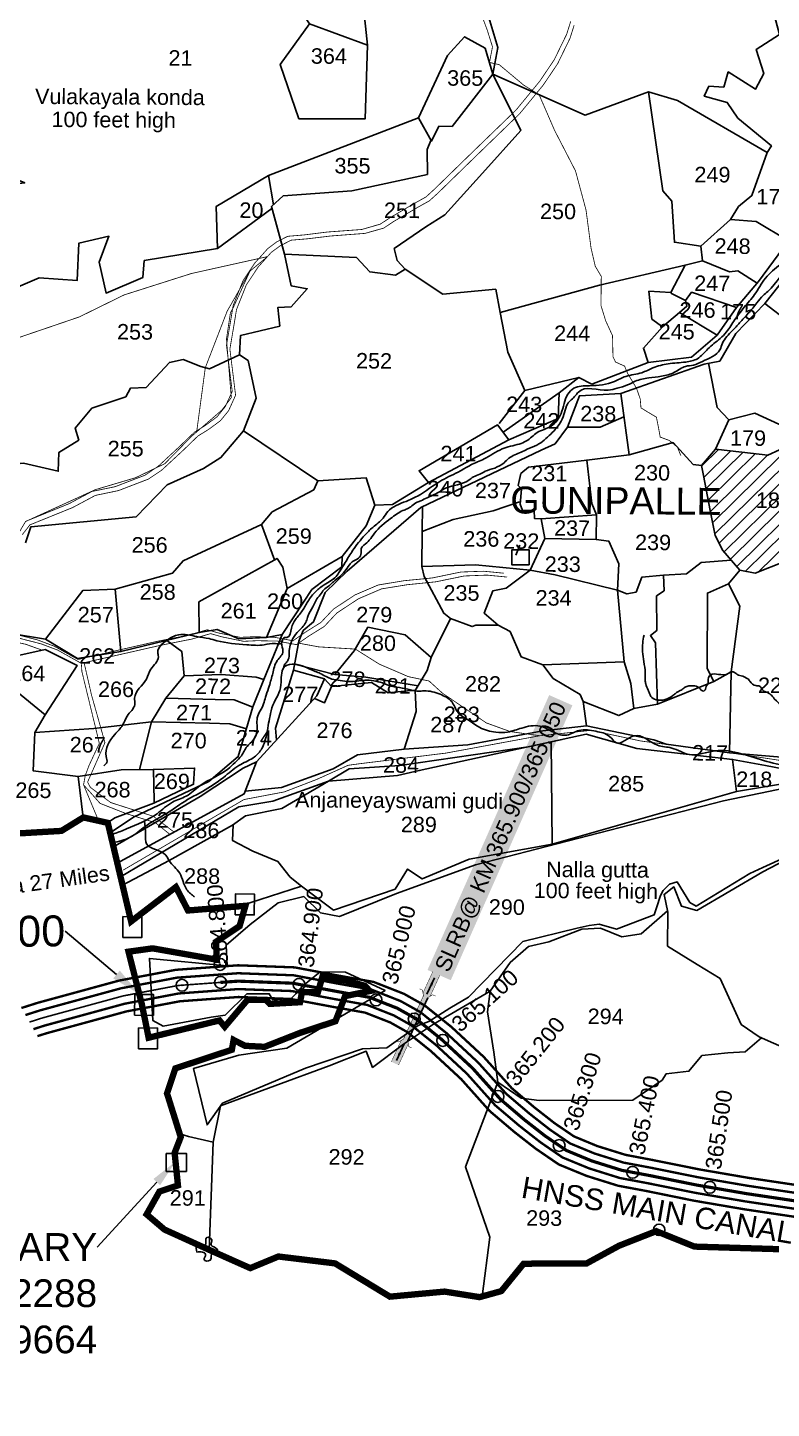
# Model space of a CAD drawing. Header units: feet. Extents: x 810988 to 816268, y 1577255 to 1582517.
# Drawn here: x 812096 to 813035, y 1579362 to 1581105 of the extents above; entities that cross this region are included whole.
import ezdxf
from ezdxf import colors
from ezdxf.entities.mleader import LeaderData, LeaderLine
from ezdxf.enums import TextEntityAlignment as Align
from ezdxf.math import Vec2, Vec3

# ---------------------------------------------------------------- set-up
doc = ezdxf.new("R2010")
doc.units = ezdxf.units.FT
doc.header["$LTSCALE"] = 15
doc.header["$MEASUREMENT"] = 0
doc.header["$PDMODE"] = 32
doc.header["$PDSIZE"] = 15
doc.linetypes.add('ACAD_ISO02W100', pattern=[15, 12, -3])
doc.linetypes.add('HIDDEN2', pattern=[0.1875, 0.125, -0.0625])
for name, color, linetype in [('CANAL1', 7, 'Continuous'), ('CRDS STONES', 7, 'Continuous'), ('CSMark', 72, 'Continuous'), ('HILL', 17, 'Continuous'), ('PLOT', 7, 'Continuous'), ('PLOT NO', 7, 'Continuous'), ('ROADS', 6, 'HIDDEN2'), ('STRUCTURE', 5, 'Continuous'), ('TANKS-STREAM', 4, 'Continuous'), ('TEXT', 1, 'Continuous'), ('VILLAGE', 30, 'Continuous'), ('VILLAGE STONES', 240, 'Continuous')]:
    doc.layers.add(name, color=color, linetype=linetype)
doc.layers.add('VILLAGE BOUNDRY', color=5, linetype='HIDDEN2', lineweight=100)
doc.styles.get("Standard").update_dxf_attribs({"font": 'arial.ttf'})
doc.dimstyles.get("Standard").update_dxf_attribs({"dimtxt": 0.18, "dimasz": 35, "dimexe": 0.18, "dimexo": 0.0625, "dimgap": 0.09, "dimtad": 0, "dimtih": 1, "dimtoh": 1, "dimdec": 4, "dimzin": 0, "dimdsep": 46, "dimtxsty": 'Standard', "dimcen": 0.09, "dimadec": 0, "dimazin": 0, "dimtfac": 1, "dimtdec": 4, "dimtofl": 0, "dimtmove": 0, "dimatfit": 3, "dimfxl": 1, "dimtolj": 1, "dimtzin": 0, "dimarcsym": 0})

# ---------------------------------------------------------------- blocks, each defined once
blk = doc.blocks.new('SLB')
at = {"layer": 'STRUCTURE'}
h = blk.add_hatch(dxfattribs=at)
h.set_pattern_fill('DOTS', color=6, scale=20, angle=320.3722, style=0)
h.set_pattern_definition([(320.372247934, (-159.4327, -72.9564), (1.2786241598, 0.5641323054), [0, -1.25])])
h.paths.add_polyline_path([(769699.5, 1706871.1), (769699.5, 1706861.1), (769729.1, 1706861.1), (769732.1, 1706863.1), (769792.1, 1706863.1), (769795.1, 1706861.1), (769824.7, 1706861.1), (769824.7, 1706871.1), (769795.1, 1706871.1), (769792.1, 1706869.1), (769732.1, 1706869.1), (769729.1, 1706871.1)])
at = {"layer": 'STRUCTURE', "color": 6, "const_width": 0.628}
for points in [[(769726.1, 1706877.1), (769726.1, 1706873.1), (769732.1, 1706869.1), (769792.1, 1706869.1), (769798.1, 1706873.1), (769798.1, 1706877.1)], [(769726.1, 1706855.1), (769726.1, 1706859.1), (769732.1, 1706863.1), (769792.1, 1706863.1), (769798.1, 1706859.1), (769798.1, 1706855.1)]]:
    blk.add_lwpolyline(points, dxfattribs=at)
at = {"layer": 'STRUCTURE', "color": 6, "linetype": 'ACAD_ISO02W100', "ltscale": 0.5, "const_width": 0.5}
for points in [[(769699.5, 1706871.1), (769729.1, 1706871.1)], [(769699.5, 1706861.1), (769729.1, 1706861.1)], [(769795.1, 1706871.1), (769824.7, 1706871.1)], [(769795.1, 1706861.1), (769824.7, 1706861.1)]]:
    blk.add_lwpolyline(points, dxfattribs=at)
at = {"layer": 'STRUCTURE', "color": 6}
blk.add_lwpolyline([(769732.1, 1706863.1), (769792.1, 1706863.1)], dxfattribs=at)
blk.add_lwpolyline([(769732.1, 1706863.1), (769792.1, 1706863.1)], dxfattribs=at)
at = {"layer": 'STRUCTURE', "color": 0}
blk.add_circle((769762.1, 1706866.1), 1.24, dxfattribs=at)
for points in [[(769703.8, 1706866), (769726.7, 1706866)], [(769818.6, 1706865.8), (769795.7, 1706865.8)]]:
    blk.add_leader(points, dimstyle='Standard', override={"dimasz": 10, "dimgap": 0.09, "dimtad": 0}, dxfattribs=at)

msp = doc.modelspace()

# ---------------------------------------------------------------- hatches: boundary and pattern name
at = {"layer": 'VILLAGE'}
h = msp.add_hatch(dxfattribs=at)
h.set_pattern_fill('ANSI31', color=256, scale=97.079319, angle=-0.4079)
h.set_pattern_definition([(44.5921045, (12850.051, 51800.474), (-8.51937676, 8.64154951), [])])
h.paths.add_polyline_path([(813088.3, 1580502.1), (813097.7, 1580554.3), (813110.1, 1580568.4), (813057.7, 1580610.1), (813042.2, 1580563.8), (812997.2, 1580568.8), (812964, 1580572.4), (812946.2, 1580552), (812957.3, 1580495.2), (812963.7, 1580463.7), (812973.1, 1580444.5), (812994.8, 1580419.8), (813014.1, 1580415.8), (813052.3, 1580431), (813067.8, 1580427.1), (813087.4, 1580429.6), (813092.4, 1580431.4)])

# ---------------------------------------------------------------- linework, layer by layer
at = {"layer": 'CANAL1', "color": 1, "const_width": 3}
for points in [[(812088.4, 1579867), (812109.1, 1579873.6), (812212, 1579901.7), (812283.2, 1579915.2), (812361.6, 1579920.9), (812432.9, 1579918.3), (812490, 1579907.6), (812532.8, 1579899.9), (812571, 1579884.9), (812597.2, 1579870.2), (812631, 1579843), (812671.7, 1579805.2), (812707.1, 1579765.7), (812735.7, 1579741.4), (812761, 1579721.6), (812785.5, 1579704.9), (812814.9, 1579692.7), (812850.6, 1579681.6), (812884.8, 1579675.1), (812943.9, 1579663.2), (813006.1, 1579652.5), (813079.5, 1579641.5)], [(812108.6, 1579831.5), (812120.4, 1579835.2), (812221, 1579862.7), (812288.4, 1579875.5), (812362.3, 1579880.9), (812428.4, 1579878.4), (812482.7, 1579868.2), (812521.9, 1579861.2), (812553.8, 1579848.7), (812574.7, 1579836.9), (812604.9, 1579812.7), (812643.2, 1579777.2), (812679.1, 1579737), (812710.4, 1579710.4), (812737.4, 1579689.3), (812766.3, 1579669.5), (812801.3, 1579655.1), (812840.9, 1579642.7), (812877.2, 1579635.9), (812936.6, 1579623.8), (812999.8, 1579613), (813072.5, 1579602.1)]]:
    msp.add_lwpolyline(points, dxfattribs=at)
at = {"layer": 'CANAL1', "color": 5, "const_width": 3}
for points in [[(812093.4, 1579858.1), (812111.9, 1579864), (812214.2, 1579891.9), (812284.5, 1579905.3), (812361.8, 1579910.9), (812431.8, 1579908.3), (812488.1, 1579897.7), (812530.1, 1579890.2), (812566.7, 1579875.8), (812591.6, 1579861.9), (812624.5, 1579835.4), (812664.6, 1579798.2), (812700.1, 1579758.6), (812729.3, 1579733.7), (812755.1, 1579713.5), (812780.7, 1579696), (812811.5, 1579683.3), (812848.2, 1579671.8), (812882.9, 1579665.3), (812942.1, 1579653.3), (813004.5, 1579642.6), (813077.7, 1579631.7)], [(812103.6, 1579840.3), (812117.6, 1579844.8), (812218.7, 1579872.4), (812287.1, 1579885.4), (812362.1, 1579890.9), (812429.5, 1579888.4), (812484.5, 1579878.1), (812524.6, 1579870.9), (812558.1, 1579857.7), (812580.3, 1579845.2), (812611.4, 1579820.3), (812650.3, 1579784.2), (812686.1, 1579744.2), (812716.7, 1579718.2), (812743.3, 1579697.4), (812771.1, 1579678.3), (812804.7, 1579664.5), (812843.3, 1579652.4), (812879.1, 1579645.7), (812938.4, 1579633.7), (813001.4, 1579622.9), (813074.2, 1579612)]]:
    msp.add_lwpolyline(points, dxfattribs=at)
at = {"layer": 'CANAL1', "color": 1, "linetype": 'HIDDEN2', "ltscale": 100, "const_width": 2}
msp.add_lwpolyline([(812098.5, 1579849.2), (812114.7, 1579854.4), (812216.5, 1579882.2), (812285.8, 1579895.4), (812339.6, 1579899.3)], dxfattribs=at)
at = {"layer": 'CANAL1', "color": 1, "linetype": 'HIDDEN2', "ltscale": 5, "const_width": 4}
msp.add_lwpolyline([(812339.6, 1579899.3), (812361.9, 1579900.9), (812430.7, 1579898.3), (812486.3, 1579887.9), (812491.7, 1579886.9), (812527.3, 1579880.5), (812562.4, 1579866.8), (812585.9, 1579853.6), (812618, 1579827.8), (812657.4, 1579791.2), (812693.1, 1579751.4), (812723, 1579725.9), (812749.2, 1579705.4), (812775.9, 1579687.2), (812808.1, 1579673.9), (812845.8, 1579662.1), (812881, 1579655.5), (812940.3, 1579643.5), (813002.9, 1579632.7), (813076, 1579621.8)], dxfattribs=at)
at = {"layer": 'CSMark', "color": 2}
for p in [(812339, 1579922), (812584, 1579853)]:
    msp.add_point(p, dxfattribs=at)
at = {"layer": 'CSMark', "color": 3}
for p in [(812339.6, 1579899.3), (812291, 1579895.7), (812438.6, 1579896.8), (812535.8, 1579877.2), (812619.9, 1579826.1), (812689.5, 1579755.4), (812766.8, 1579693.4), (812859.5, 1579659.5), (812956.9, 1579640.6)]:
    msp.add_point(p, dxfattribs=at)
at = {"layer": 'HILL', "linetype": 'Continuous'}
for points in [[(812465.7, 1579987), (812489.9, 1579982.7), (812561.7, 1580011.7), (812661.1, 1580047.9), (812974.2, 1580128.6), (813087.6, 1580152)], [(813052.5, 1580057.3), (813023.9, 1580044.3), (813007.5, 1580037), (812939.7, 1579995.6), (812931.8, 1580000.2), (812915.8, 1580026.1), (812906.1, 1580023.4), (812897.9, 1580015.3), (812894.8, 1580009), (812889.7, 1579993.6), (812886.7, 1579984.5), (812839.1, 1579966.4), (812817.2, 1579973), (812804.7, 1579971.1), (812789.7, 1579967.6), (812720.9, 1579950.9), (812652.5, 1579880.6), (812628.8, 1579867)], [(812628.8, 1579867), (812602.5, 1579850.1), (812588.8, 1579845.1), (812549.2, 1579816.6), (812518.9, 1579815.5), (812446.9, 1579791.2), (812342.1, 1579746.9), (812322.7, 1579719.4), (812305.5, 1579790.6), (812362.8, 1579807.4), (812423.4, 1579816.3), (812547.3, 1579889), (812497.4, 1579912.3), (812465.2, 1579912.5), (812443.2, 1579894.6), (812434.8, 1579885.1), (812428.7, 1579879), (812405.7, 1579877.3), (812401.1, 1579885.1), (812372.9, 1579884.7), (812345.3, 1579858), (812327.8, 1579855.3), (812267.2, 1579844.1), (812254.4, 1579851.1), (812250, 1579929.7), (812348, 1579920.1), (812346.6, 1579946.4), (812376.8, 1579972.6), (812412.4, 1579999.7), (812444.5, 1580007.6), (812465.7, 1579987)]]:
    msp.add_lwpolyline(points, dxfattribs=at)
at = {"layer": 'PLOT'}
for points in [[(812510.2, 1581222.2), (812524.9, 1581082.7), (812451.9, 1581109.6), (812392.2, 1581200.8)], [(813034.4, 1581135.3), (813044.6, 1581096), (813015.2, 1581076.9), (813024.9, 1581046.6), (813014.4, 1581026.8), (812980.2, 1581048.8), (812974.4, 1581029.6), (812955.8, 1581030.6), (812949.8, 1581018.2), (812978.8, 1581010.1), (812992.4, 1580990.2), (813034.6, 1580955.3), (813029.2, 1580946.8), (812915.9, 1581012.8), (812879.7, 1581023.6), (812799.8, 1580994.2), (812683.2, 1581045.8), (812689.3, 1581079.7), (812675.4, 1581125.7)], [(812451.9, 1581109.6), (812414.7, 1581058.2), (812438.4, 1580989.6), (812522, 1580989.4), (812524.9, 1581082.7)], [(812093.4, 1580454.3), (812100.1, 1580474.4), (812233, 1580487), (812272.2, 1580527.5), (812318.1, 1580548), (812340, 1580561.8), (812368.4, 1580595.7), (812384.4, 1580636.7), (812374.6, 1580684.4), (812363.5, 1580691.5), (812364.8, 1580715.9), (812414.4, 1580727.9), (812412.1, 1580751.5), (812428.6, 1580752.1), (812449.1, 1580775), (812428.8, 1580778.6), (812420.5, 1580818.6), (812511.1, 1580814.6), (812527.8, 1580796.2), (812560.5, 1580792), (812572.4, 1580799.8), (812562.4, 1580810.7), (812558.6, 1580825.7), (812598.7, 1580853), (812622.7, 1580868.3), (812669.9, 1580920.8), (812718.4, 1580974.6), (812683.2, 1581045.8), (812631.7, 1580980), (812615.1, 1580980.1), (812605.7, 1580961.3), (812589.2, 1580990.6), (812625.8, 1581069.5), (812647.4, 1581093.2), (812673.6, 1581078.7), (812683.2, 1581045.8)], [(812947.6, 1580810.1), (812945.7, 1580828.8), (812912.3, 1580833.7), (812908.9, 1580885.6), (812897.7, 1580898.5), (812879.7, 1581023.6)], [(812400.3, 1580918.1), (812589.2, 1580990.6)], [(812605.1, 1580962.3), (812600.1, 1580950.9), (812600.7, 1580919.4), (812505.3, 1580898.8), (812418.6, 1580892.1), (812403.7, 1580878.7), (812420.5, 1580818.6)], [(812982.8, 1580862.4), (812993, 1580878.8), (813009.9, 1580892.7), (813029.2, 1580946.8)], [(812335.6, 1580825.6), (812243.3, 1580810.6), (812241.7, 1580789.2), (812195.3, 1580769.6), (812186.7, 1580808.4), (812198.8, 1580841.2), (812161, 1580832.6), (812158.6, 1580785.2), (812110.7, 1580788.6), (812051.4, 1580763.6), (812041.6, 1580855.9), (812061.2, 1580883.5), (812033, 1580901.8), (812092.6, 1580908.7), (812032, 1580933.2), (811980.3, 1580920.4)], [(812404.4, 1580876.1), (812335.6, 1580825.6), (812334.2, 1580878.9), (812400.3, 1580918.1), (812406.3, 1580881.1)], [(812945.7, 1580828.8), (812982.8, 1580862.4), (813015.5, 1580860.1), (813056.2, 1580835.6)], [(812203.1, 1580089.7), (812229.8, 1580108), (812325, 1580153), (812361.8, 1580184.4), (812371.9, 1580218.5), (812380.5, 1580247), (812394.1, 1580281.9), (812413.4, 1580329), (812417.4, 1580338.6), (812444.3, 1580379.3), (812454.9, 1580395.3), (812492.6, 1580424), (812493.2, 1580437), (812523.5, 1580475.5), (812534.1, 1580501.8), (812556.7, 1580502.5), (812602, 1580530.2), (812703.2, 1580584.2), (812765.4, 1580611.2), (812766.9, 1580643.5), (812791.5, 1580662.9), (812808.1, 1580654.7), (812879.1, 1580682), (812933.9, 1580688.8), (812966, 1580716.4), (812990.4, 1580751.3), (813018.2, 1580784), (813056.2, 1580835.6)], [(812431.6, 1580293.6), (812438.6, 1580330.2), (812443.7, 1580343.5), (812456.9, 1580354.4), (812471.8, 1580391.4), (812499.2, 1580418.6), (812592.5, 1580499), (812672.5, 1580537), (812744.3, 1580571.1), (812761.7, 1580579.3), (812777.5, 1580600.2), (812792.4, 1580640), (812844.5, 1580642.6), (812949.8, 1580679.9), (812969.3, 1580683.7), (812989.5, 1580718.6), (813026.3, 1580756.5), (813079.4, 1580823.3), (813058, 1580836.5)], [(812723.6, 1580646.7), (812702.1, 1580695.1), (812692.4, 1580745.1), (812686.8, 1580774.3), (812620.1, 1580768.1), (812572.4, 1580799.8)], [(812692.4, 1580745.1), (812817.5, 1580779.4), (812925.6, 1580804.9), (812907.7, 1580770.1), (812880.1, 1580771.8), (812883.9, 1580736.8), (812897.1, 1580726.8), (812918.6, 1580745), (812966, 1580716.4)], [(812925.6, 1580804.9), (812947.6, 1580810.1), (812981.8, 1580796.3), (812992, 1580797.7), (813016.4, 1580781.9)], [(812926, 1580760), (812907.5, 1580769.6)], [(812918.6, 1580745), (812927.9, 1580753), (812926, 1580760), (812933.8, 1580770.6), (812990.4, 1580751.3)], [(813026.3, 1580756.5), (813056.8, 1580732.6), (813161.1, 1580730.3), (813129, 1580611.5)], [(812897.1, 1580726.8), (812873, 1580700), (812879.1, 1580682)], [(812069.9, 1580552.5), (812091, 1580554.9), (812134.8, 1580544.7), (812135.7, 1580568.3), (812160.7, 1580584), (812156.4, 1580598.8), (812177.4, 1580624.3), (812220.1, 1580638.6), (812225.9, 1580649.4), (812245.6, 1580650.2), (812275.2, 1580681.9), (812292.5, 1580685.8), (812314.9, 1580676.7), (812325.9, 1580673.8), (812363.5, 1580691.5)], [(812981, 1580609.6), (812966, 1580625.2), (812955.1, 1580681)], [(812691.2, 1580604.7), (812723.6, 1580646.7), (812791.5, 1580662.9)], [(812696.1, 1580593.8), (812766.9, 1580643.5)], [(812855, 1580565.2), (812844.5, 1580642.6)], [(812602, 1580530.2), (812590, 1580545.3), (812689, 1580603.4), (812703.2, 1580584.2)], [(812848.5, 1580613.1), (812818.4, 1580600.1), (812777.5, 1580600.2)], [(813098.4, 1580433.4), (813087.4, 1580429.6), (813067.8, 1580427.1), (813052.3, 1580431), (813014.1, 1580415.8), (812994.8, 1580419.8), (812973.1, 1580444.5), (812963.7, 1580463.7), (812957.3, 1580495.2), (812948.7, 1580539.2), (812946.2, 1580552), (812964, 1580572.4), (812997.2, 1580568.8), (813030.2, 1580565.1), (813044.8, 1580571.6), (813054.2, 1580599.5), (813057, 1580610.7), (813098.2, 1580577.8), (813109.8, 1580603.9), (813129, 1580611.5), (813135.3, 1580610.4)], [(812964, 1580572.4), (812981, 1580609.6), (813013.8, 1580618), (813054.2, 1580599.5)], [(812462.3, 1580532.6), (812368.4, 1580595.7)], [(812898.5, 1580413.4), (812871.1, 1580410.9), (812863.9, 1580392), (812852.2, 1580389.8), (812840.2, 1580394.5), (812842.2, 1580427.8), (812829.5, 1580456.2), (812813.5, 1580458.6), (812813.8, 1580489.4), (812808, 1580503.7), (812801.7, 1580558.7), (812855, 1580565.2), (812910.6, 1580580.8), (812935.7, 1580553.3), (812946.2, 1580552)], [(812801.7, 1580558.7), (812728.1, 1580549.7), (812718.4, 1580541.6), (812715.2, 1580526.8), (812719.2, 1580521.9), (812717.6, 1580503.2), (812720.4, 1580494.9), (812735.2, 1580495.2), (812735.5, 1580485.1), (812744, 1580484.4), (812748.9, 1580459.8), (812813.5, 1580458.6)], [(812391.2, 1580477.4), (812404.9, 1580493.2), (812457.4, 1580521.3), (812462.2, 1580532.3), (812523.3, 1580536.5), (812534.1, 1580501.8)], [(812690, 1580350.3), (812672.3, 1580365.4), (812683.1, 1580393.5), (812699.8, 1580396.8), (812730.4, 1580419.9), (812661.2, 1580426.4), (812593.4, 1580424.3), (812594, 1580468.5), (812594.4, 1580500.6)], [(812594, 1580468.5), (812632.9, 1580483.9), (812683.6, 1580494.7), (812716.7, 1580505.8)], [(812407.9, 1580432.9), (812391.2, 1580477.4), (812292.4, 1580431.6), (812279.2, 1580416), (812206.7, 1580395.7)], [(812748.9, 1580459.8), (812730.4, 1580419.9), (812761.9, 1580413.8), (812840.2, 1580394.5), (812848.9, 1580303.8), (812746.1, 1580300.4), (812759.1, 1580283.1), (812793.2, 1580262.9), (812797.1, 1580253.8), (812841.9, 1580236.1), (812860.8, 1580245), (812890.8, 1580250.6)], [(812214, 1580316.9), (812312.7, 1580341), (812312.3, 1580379.6), (812410.9, 1580434.6), (812418, 1580423.7), (812423.7, 1580396.6), (812397.4, 1580334.6), (812362.7, 1580333.2), (812335.3, 1580344.9), (812312.7, 1580341)], [(812423.7, 1580396.6), (812493.2, 1580437)], [(812961.9, 1580279), (812890.8, 1580250.6), (812888.3, 1580328.1), (812882, 1580337.1), (812890, 1580343.5), (812889.4, 1580387.3), (812899.2, 1580393.8), (812898.5, 1580413.4), (812927.3, 1580415.2), (812946.1, 1580429.4), (812983.9, 1580432.2)], [(812593.4, 1580424.3), (812596.4, 1580411.7), (812621.4, 1580365.3), (812629.7, 1580358.8)], [(813097.7, 1580179.6), (812981.9, 1580189.2), (812983.7, 1580291.5), (812994.6, 1580374.4), (812980.3, 1580402.4), (812994.8, 1580419.8)], [(812029.2, 1580347.4), (812118.8, 1580332.6), (812165.8, 1580394), (812206.7, 1580395.7), (812214, 1580316.9), (812159.3, 1580308.4), (812118.8, 1580332.6)], [(812980.3, 1580402.4), (812953.9, 1580390.7), (812953.7, 1580295.6), (812961.9, 1580279), (812983.7, 1580291.5)], [(812801.4, 1580223.1), (812746.3, 1580217), (812651.8, 1580199.3), (812571.3, 1580193.6), (812586.5, 1580241.4), (812585.3, 1580267.7), (812600.1, 1580292.9), (812605.4, 1580309.5), (812629.7, 1580358.8), (812656.9, 1580348.5), (812661.5, 1580350.5), (812690, 1580350.3), (812705.1, 1580342.2), (812718.7, 1580310.2), (812746.1, 1580300.4)], [(812605.4, 1580309.5), (812572.6, 1580337.9), (812525.5, 1580347.7), (812508.3, 1580317.7), (812484, 1580288), (812433, 1580300.9)], [(812271.7, 1580331), (812290.6, 1580317.2), (812293.8, 1580286.4)], [(812397.4, 1580334.6), (812417.4, 1580338.6)], [(812105.5, 1580215), (812118.3, 1580237.2), (812158.9, 1580299.3), (812118.4, 1580319.7), (812039, 1580301.7), (812118.3, 1580237.2)], [(812204.6, 1580070.3), (812314.1, 1580133.9), (812368, 1580169.9), (812384.9, 1580177.6), (812461, 1580260.9), (812470.7, 1580282.6), (812431.6, 1580293.6), (812408.8, 1580220.1), (812410.1, 1580205.1)], [(812860.8, 1580245), (812857.3, 1580276.6), (812848.9, 1580303.8)], [(812270.7, 1580258.1), (812293.8, 1580286.4), (812340.6, 1580288), (812384.5, 1580284.5), (812394.1, 1580281.9)], [(812479.8, 1580273), (812470.8, 1580252.4), (812458.2, 1580257.8)], [(812470.7, 1580282.6), (812479.8, 1580273), (812529.9, 1580278.1), (812551, 1580265), (812579.8, 1580268), (812585.3, 1580267.7)], [(812484, 1580288), (812523, 1580284.6), (812589, 1580273.9)], [(812252.4, 1580228.2), (812270.7, 1580258.1), (812332.8, 1580256.6), (812356.7, 1580256), (812380.3, 1580246.7)], [(812797.1, 1580253.8), (812801.4, 1580223.1), (812886.2, 1580205.5), (812901.8, 1580199.9), (812981.9, 1580189.2)], [(812160, 1580159.1), (812103.1, 1580166.5), (812105.5, 1580215), (812179.6, 1580219.9), (812252.4, 1580228.2), (812237.5, 1580168)], [(812252.4, 1580228.2), (812325.6, 1580226.4), (812351.3, 1580225.7), (812372.2, 1580219.5)], [(813101.3, 1580159), (813027.1, 1580173), (812985.5, 1580180.8), (812864.8, 1580194.4), (812801, 1580212.6), (812654.3, 1580180.7), (812590.3, 1580166.7), (812562.7, 1580160.7), (812475.9, 1580153.5), (812416.9, 1580118.7), (812371, 1580109.6), (812354.7, 1580097.7), (812274.7, 1580053.3), (812216, 1580021.9)], [(812363.6, 1579995.4), (812441.8, 1580020.6), (812482.1, 1579990.4), (812559.8, 1580017.1), (812575.5, 1580042.4), (812594, 1580030), (812653.2, 1580054.9), (812757.9, 1580074), (812756.6, 1580202.9)], [(812475.9, 1580153.5), (812502, 1580168.9), (812565.6, 1580173.2), (812727.6, 1580196.6), (812770.4, 1580206)], [(812370.7, 1580140.8), (812416.6, 1580145.3), (812481.6, 1580168.9), (812512.6, 1580186.8), (812571.3, 1580193.6)], [(812166.5, 1580107.6), (812160, 1580159.1), (812214.4, 1580167.8), (812255, 1580168.1)], [(812194.2, 1580098.8), (812206.1, 1580107.1), (812255.4, 1580125.7), (812305.6, 1580149.5), (812306.8, 1580169.8), (812255, 1580168.1), (812255.9, 1580128.6)], [(812209.4, 1580050), (812369.3, 1580137.3), (812384.9, 1580177.6)], [(812757.9, 1580074), (812990.4, 1580140.3), (812985.5, 1580180.8)], [(812213.5, 1580032.5), (812362.9, 1580121.1), (812405.6, 1580128), (812475.9, 1580153.5)], [(812990.4, 1580140.3), (813101.3, 1580159)], [(812255.9, 1580128.6), (812256, 1580126)], [(812355.4, 1580098.3), (812354.8, 1580078.4), (812380.4, 1580065.1), (812412, 1580051.9), (812427.6, 1580032.3), (812441.8, 1580020.6)], [(813379.3, 1580041), (813224.7, 1579983.3), (813166.9, 1579923.1), (813141.1, 1579824.1), (813062.3, 1579829.5), (813055.4, 1579814.8), (813019.2, 1579830.8), (812996.4, 1579846.2), (812969.8, 1579904.3), (812941.1, 1579921.9), (812903.4, 1579945.1), (812903.9, 1579988.1), (812899.2, 1580010.3), (812911.5, 1580019.9), (812921, 1579995.7), (812940.3, 1579990.1), (813023.8, 1580038.8), (813051.9, 1580053.7), (813085.5, 1580066.3), (813088.8, 1580078.2), (813121.3, 1580081.1)], [(812679.6, 1579888.3), (812705.1, 1579924.6), (812728, 1579944.5), (812753.7, 1579950.7), (812795.4, 1579966.4), (812819.1, 1579967.6), (812846, 1579956.9), (812870.4, 1579960.8), (812903.6, 1579989.7)], [(812330.2, 1579697.7), (812339.6, 1579743.6), (812476.7, 1579793.9), (812523.4, 1579812.5), (812531.4, 1579792.1), (812570.3, 1579821.5), (812608.2, 1579846.7), (812679.6, 1579888.3), (812676.3, 1579862.3), (812684.5, 1579811.4), (812689.3, 1579773.4), (812648.8, 1579666.3), (812679.2, 1579577.7), (812669.5, 1579502.8)], [(812689.3, 1579773.4), (812718.7, 1579753.2), (812741.6, 1579750.3), (812859.6, 1579750.7), (812896.6, 1579776), (812901.7, 1579783.8), (812930.4, 1579787.1), (812946.9, 1579807), (812979.4, 1579810.3), (813001.5, 1579811.8), (813022, 1579829.5)], [(812325.1, 1579561.8), (812330.2, 1579697.7), (812299.2, 1579704.6), (812288.1, 1579708.2)]]:
    msp.add_lwpolyline(points, dxfattribs=at)
at = {"layer": 'PLOT', "linetype": 'Continuous'}
msp.add_lwpolyline([(812717, 1580451.2), (812712.2, 1580438.8)], dxfattribs=at)
msp.add_lwpolyline([(812728.8, 1580426.5), (812707.2, 1580426.4), (812707.1, 1580445.4), (812728.8, 1580445.5)], close=True, dxfattribs=at)
at = {"layer": 'PLOT NO'}
msp.add_lwpolyline([(812744, 1580484.4), (812813.8, 1580489.4)], dxfattribs=at)
at = {"layer": 'ROADS', "linetype": 'HIDDEN2', "ltscale": 5, "const_width": 1}
for points in [[(812662, 1581138.9), (812676.1, 1581101.5), (812682.7, 1581080.4), (812678.9, 1581060.7), (812691.3, 1581057.8), (812722, 1581032.1), (812741.5, 1581020), (812761, 1580975), (812787.4, 1580923.8), (812800.7, 1580874.4), (812807, 1580826.5), (812812.3, 1580803.5), (812819.9, 1580790.6), (812819.6, 1580753.7), (812825.5, 1580734.5), (812834.1, 1580715.8), (812834.7, 1580689.1), (812837.9, 1580682.5), (812849.4, 1580677.3), (812853.2, 1580668), (812864.3, 1580649.6), (812869.1, 1580635.8), (812870, 1580624.6), (812878.8, 1580619.2), (812889.5, 1580612.8), (812892.1, 1580599.8), (812894.3, 1580587.7), (812906, 1580583.4), (812916.1, 1580574.8), (812920.3, 1580564.3)], [(812089.5, 1580464.5), (812099.1, 1580476.9), (812152.9, 1580498.7), (812181.7, 1580514.1), (812210.9, 1580520.2), (812248.6, 1580534.7), (812265.3, 1580545.9), (812292.3, 1580570.9), (812311.1, 1580589.1), (812324.4, 1580597.3), (812339.5, 1580608.4), (812349.7, 1580620.9), (812358.6, 1580640.5), (812355.5, 1580665.8), (812351.4, 1580698.8), (812356.4, 1580728.2), (812359.8, 1580748.8), (812372.1, 1580779.8), (812387.2, 1580802.6), (812403.6, 1580820.9), (812414.4, 1580828.9), (812428.6, 1580836.3), (812448.9, 1580838), (812478.6, 1580841.6), (812522, 1580844.9), (812545.3, 1580851.5), (812558.4, 1580860.1), (812589.1, 1580878.2), (812603.1, 1580886), (812613.7, 1580895.6), (812660.8, 1580941.5), (812716.9, 1580995.9), (812746.7, 1581032.1), (812764.9, 1581059.1), (812780.6, 1581091.4), (812785.7, 1581107.8)], [(812094.9, 1580481.8), (812148.6, 1580503.7), (812177.4, 1580519.1), (812206.6, 1580525.1), (812244.3, 1580539.6), (812261, 1580550.9), (812288, 1580575.9), (812306.8, 1580594), (812320.1, 1580602.2), (812335.2, 1580613.3), (812345.4, 1580625.9), (812354.4, 1580645.4), (812351.2, 1580670.8), (812347.1, 1580703.7), (812352.1, 1580733.1), (812355.5, 1580753.7), (812367.8, 1580784.8), (812382.9, 1580807.5), (812399.3, 1580825.8), (812410.1, 1580833.9), (812424.3, 1580841.2), (812444.6, 1580842.9), (812474.3, 1580846.6), (812517.7, 1580849.8), (812541, 1580856.5), (812554.2, 1580865.1), (812584.8, 1580883.1), (812598.8, 1580890.9), (812609.4, 1580900.6), (812656.5, 1580946.5), (812712.6, 1581000.8), (812742.4, 1581037.1), (812760.6, 1581064.1), (812776.3, 1581096.3), (812781.4, 1581112.7)], [(812398.9, 1580815.6), (812302.8, 1580794.2), (812218, 1580767.2), (812161.4, 1580739.4), (812103.4, 1580719.6), (812064.1, 1580706.2), (812031.9, 1580693), (812002.4, 1580681.7), (811968.8, 1580662.2)], [(812037.1, 1580338.1), (812051.7, 1580379.6), (812076.9, 1580452.6), (812093.6, 1580481.1), (812181.8, 1580521.4), (812232.3, 1580536.4), (812269.4, 1580554.2), (812303.2, 1580588.8), (812341.3, 1580621.8), (812353.2, 1580637.6), (812347.1, 1580711.5), (812352.1, 1580744.8), (812355.1, 1580750), (812376.8, 1580797.3), (812398.9, 1580815.6)], [(812309.5, 1580594.3), (812320.4, 1580675.3), (812347.9, 1580746.5), (812376.8, 1580797.3)], [(812696.9, 1580415.9), (812671.5, 1580418.4), (812642.9, 1580417.4), (812606.7, 1580409.9), (812571.1, 1580406.4), (812538.4, 1580401), (812509.1, 1580388.4), (812482, 1580370.5), (812466.2, 1580353.7), (812446.3, 1580341.2), (812431.1, 1580330.6), (812407.2, 1580335.1), (812381.1, 1580335.7), (812364.4, 1580334.9), (812336.8, 1580340.5), (812322.9, 1580344.5), (812298.6, 1580337.6), (812260.2, 1580330), (812196.6, 1580315.5), (812159.7, 1580307), (812129.9, 1580323.7), (812109, 1580331.6), (812068.9, 1580342)], [(812701.2, 1580411), (812675.8, 1580413.5), (812647.2, 1580412.4), (812611, 1580405), (812575.4, 1580401.4), (812542.7, 1580396.1), (812513.4, 1580383.5), (812486.3, 1580365.6), (812470.5, 1580348.7), (812450.6, 1580336.3), (812435.4, 1580325.7), (812411.5, 1580330.2), (812385.4, 1580330.7), (812368.7, 1580329.9), (812341.1, 1580335.6), (812327.2, 1580339.6), (812302.9, 1580332.6), (812264.5, 1580325), (812200.9, 1580310.5), (812164, 1580302.1), (812134.2, 1580318.8), (812113.3, 1580326.7), (812073.2, 1580337)], [(812037.1, 1580338.1), (812093.5, 1580326.3), (812114.4, 1580318.8)], [(812438, 1580327.6), (812463.5, 1580322.9), (812509.7, 1580320.1), (812539.7, 1580301.2), (812576.6, 1580285.3), (812602.7, 1580279.8), (812619.5, 1580264.5), (812674.9, 1580226.9), (812705, 1580216), (812742.4, 1580210.7)], [(812164, 1580302.1), (812164.7, 1580291.8), (812182.9, 1580216.9), (812186.7, 1580201.1), (812173.6, 1580172.9), (812169, 1580160.6), (812166.8, 1580148.8), (812187.7, 1580125.3), (812220.3, 1580112.5), (812257.3, 1580101), (812275.7, 1580086.2)], [(812281, 1580089.1), (812254.9, 1580109), (812201, 1580126.4), (812175.4, 1580145.5), (812171.9, 1580152.2), (812193.8, 1580202), (812176.8, 1580262.3), (812167.5, 1580302.9)], [(813071.9, 1580175.6), (812981.9, 1580189.2), (812870.3, 1580204), (812807, 1580217.5), (812742.4, 1580210.7), (812624, 1580188.8), (812514.5, 1580175.3), (812500.6, 1580173.4), (812460.8, 1580155.5), (812420.1, 1580139.8), (812369.3, 1580130.2), (812216.8, 1580041.1)], [(812166.8, 1580148.8), (812185.8, 1580103.2)]]:
    msp.add_lwpolyline(points, dxfattribs=at)
at = {"layer": 'TANKS-STREAM'}
for points in [[(812176, 1581774.7), (812172.2, 1581774.9), (812169.4, 1581771.9), (812162.7, 1581772.6), (812163, 1581762), (812158.9, 1581753.5), (812158.1, 1581745.1), (812159.1, 1581737.1), (812163.5, 1581731.1), (812180.6, 1581719), (812192, 1581711.6), (812199.4, 1581701.5), (812211.9, 1581695.5), (812218.5, 1581687.1), (812225.8, 1581678.7), (812232.1, 1581676), (812244.8, 1581672.6), (812255.3, 1581671.6), (812265.3, 1581668.9), (812274.6, 1581667), (812295.3, 1581665.7), (812304.5, 1581664.9), (812317.6, 1581662.7), (812325, 1581664.2), (812333, 1581671.5), (812342.6, 1581672.2), (812352.4, 1581665.8), (812378.9, 1581658.9), (812392.4, 1581655.6), (812403.7, 1581652.1), (812413.2, 1581653.9), (812423.9, 1581645.6), (812438.9, 1581639.9), (812446.9, 1581634.8), (812452.9, 1581624.5), (812459.8, 1581621.3), (812466.3, 1581610.1), (812471, 1581606.7), (812482.3, 1581600.1), (812488.6, 1581590.5), (812494.2, 1581582.3), (812503.8, 1581575.1), (812512.4, 1581571), (812518.5, 1581561.6), (812523.8, 1581555.5), (812526.9, 1581544.2), (812532.5, 1581538.8), (812534.2, 1581526.9), (812540.3, 1581520.5), (812546.6, 1581507.5), (812551.8, 1581492), (812556.2, 1581483.2), (812565.4, 1581471.9), (812569, 1581472.6), (812574.9, 1581471.3), (812577.7, 1581476.3), (812587.1, 1581479), (812596.2, 1581469.8), (812604.4, 1581461.3), (812610.5, 1581453.7), (812619.7, 1581448.3), (812631.4, 1581441.5), (812648, 1581436.1), (812659.7, 1581432.8), (812679.3, 1581423.9), (812693.3, 1581416), (812694.7, 1581414.8), (812705.9, 1581406), (812715.7, 1581404), (812727.7, 1581399.2), (812735.8, 1581386.3), (812745, 1581377), (812754.7, 1581370.7), (812760.7, 1581366.7), (812770.5, 1581358.5), (812781.7, 1581352.4), (812790.7, 1581345.4), (812801, 1581343.5), (812805.7, 1581338.4), (812820.2, 1581332.2), (812831.3, 1581334), (812840.2, 1581333), (812855.7, 1581329.7), (812865.1, 1581327.4), (812879.9, 1581324), (812897.4, 1581319.9), (812905.9, 1581313.3), (812921.7, 1581303.8), (812934, 1581300.8), (812941.1, 1581296.3), (812951.1, 1581293.4), (812962.4, 1581286.2), (812975.3, 1581278), (812989.5, 1581263.5), (812999, 1581254.8), (813017.4, 1581237.5), (813035, 1581233.6), (813038.9, 1581231), (813056.6, 1581219.4), (813073, 1581215.6), (813083.6, 1581210), (813101.1, 1581206.1), (813117.6, 1581203.6), (813136, 1581199.7), (813152.7, 1581188.4), (813159.6, 1581183.7), (813188, 1581177.7), (813209.9, 1581172.4), (813237.2, 1581162.4), (813248.7, 1581159.6), (813258.1, 1581149.9), (813272, 1581145.4), (813279.9, 1581145.3), (813299, 1581160.5), (813308.8, 1581169.9), (813322.9, 1581179.1), (813328.8, 1581188.3), (813335.4, 1581191.3), (813346.6, 1581196.4), (813353, 1581207.8), (813359.2, 1581217.9), (813366.5, 1581224.4), (813375.3, 1581233.4), (813385.6, 1581234.9), (813394.6, 1581240.2), (813401.9, 1581248.8), (813412.1, 1581253.4), (813428.3, 1581255.9), (813438.8, 1581257.9), (813454, 1581253.9), (813469.1, 1581240), (813472.4, 1581234), (813487.5, 1581223), (813496.5, 1581217.3), (813505.4, 1581205.6), (813515.4, 1581199.8), (813530.7, 1581194.5), (813540.5, 1581198.1), (813544.4, 1581204.8), (813560, 1581212.7), (813574.9, 1581221.1), (813586.9, 1581225.4), (813615.5, 1581229.3), (813624, 1581230.4), (813627.3, 1581222.5), (813629.1, 1581206.4), (813626.5, 1581190.8), (813619.8, 1581178.9), (813615.2, 1581156.1), (813611.2, 1581147.3), (813606.4, 1581113.7), (813595.9, 1581106.2), (813592.8, 1581093), (813592.7, 1581073.4), (813591.5, 1581058.8), (813580.8, 1581051.2), (813575, 1581039.6), (813565.7, 1581032.8), (813557.5, 1581021.4), (813544.8, 1581001.6), (813537.8, 1580990), (813534.4, 1580974.5), (813528.8, 1580957.6), (813518, 1580949.1), (813515.7, 1580938.8), (813508.8, 1580934.8), (813499.6, 1580929), (813469.9, 1580925.1), (813456.8, 1580919.4), (813449.3, 1580919.3), (813431, 1580916.3), (813422.1, 1580904.7), (813406.5, 1580903.5), (813396.6, 1580895.8), (813370.9, 1580886.7), (813355, 1580883.7), (813345.9, 1580876.9), (813326.1, 1580870.6), (813301.2, 1580869.3), (813285.2, 1580870.6), (813278.2, 1580858.5), (813254.5, 1580857.8), (813232.7, 1580854.3), (813209.3, 1580854.7), (813189.8, 1580858.3), (813167, 1580855.6), (813135.7, 1580853.4), (813108.7, 1580855.8), (813080.6, 1580840.9), (813070.9, 1580832.9), (813056.8, 1580821), (813047.8, 1580808.4), (813029.1, 1580790.9), (813014.9, 1580769.8), (813002, 1580753.7), (812988.5, 1580736.2), (812977.9, 1580720.4), (812969.8, 1580712.2), (812954.5, 1580699.1), (812941.2, 1580686.7), (812926.5, 1580682.5), (812904.3, 1580680.2), (812885.1, 1580675), (812871, 1580669), (812850.8, 1580664.3), (812836.5, 1580658.1), (812805.1, 1580652.5), (812785.3, 1580649.3), (812777.8, 1580641.8), (812769.2, 1580617.5), (812756.8, 1580601.6), (812739.1, 1580593.4), (812725.4, 1580582.8), (812716.4, 1580579), (812694.7, 1580572.7), (812672, 1580560.1), (812655.2, 1580552.5), (812642.5, 1580545.2), (812618.9, 1580533.2), (812587.9, 1580513.1), (812573.6, 1580506.6), (812550.7, 1580493.8), (812544.6, 1580485.5), (812531.6, 1580473.8), (812521.7, 1580464), (812506.3, 1580444.5), (812496.9, 1580429.4), (812490, 1580418.3), (812485.5, 1580411.8), (812470.5, 1580401.4), (812459.8, 1580392.8), (812449.8, 1580380.3), (812442.7, 1580368.5), (812434.1, 1580357.3), (812429, 1580346.6), (812423.4, 1580334.7), (812419.5, 1580334.3), (812416.4, 1580327.5), (812408.8, 1580327.2), (812394.7, 1580325.5), (812372.7, 1580325.6), (812334.8, 1580330.7), (812325.1, 1580333.3), (812309.7, 1580336), (812286.8, 1580338.1), (812271.7, 1580331), (812260.5, 1580316), (812261.2, 1580310.5), (812251.8, 1580294.8), (812246.2, 1580282.3), (812231.2, 1580258.3), (812231.4, 1580250.2), (812221.7, 1580235.5), (812216, 1580224), (812206.3, 1580212.3), (812195.5, 1580184.3), (812196.2, 1580177.1), (812192.4, 1580172.9)], [(814085.3, 1581676.1), (814078.4, 1581665.3), (814062.1, 1581658.9), (814050.3, 1581651.2), (814026.9, 1581637), (814021.4, 1581626.8), (814016.7, 1581613), (814007.9, 1581605.8), (813966.8, 1581589.4), (813953.7, 1581584.8), (813940.9, 1581574), (813935.3, 1581568), (813923.8, 1581558.1), (813902.5, 1581546.6), (813895.2, 1581538.8), (813886.5, 1581533.3), (813884, 1581528.4), (813879.4, 1581525.6), (813859.8, 1581512.4), (813850.9, 1581504.9), (813844.2, 1581496.5), (813837.5, 1581488.8), (813832.8, 1581482.9), (813834.6, 1581472.3), (813833.1, 1581465.6), (813831.2, 1581450.8), (813829.8, 1581442.7), (813827.4, 1581436.1), (813819.1, 1581427.7), (813806.8, 1581421.3), (813799.6, 1581419), (813777.3, 1581407.5), (813765.8, 1581400.6), (813753.6, 1581394.2), (813744.7, 1581390.2), (813737.6, 1581382.4), (813737.6, 1581376.7), (813735.1, 1581372.6), (813729.3, 1581370.1), (813723.4, 1581363.6), (813720.3, 1581354.8), (813708, 1581345.2), (813703.3, 1581336.4), (813692.9, 1581313.7), (813689.9, 1581308.4), (813683.6, 1581298.3), (813673.8, 1581285.8), (813663.5, 1581252.7), (813661.3, 1581246), (813659.5, 1581238.2), (813659.6, 1581229), (813660.1, 1581221.5), (813652.8, 1581210.9), (813635.8, 1581192.4), (813627.3, 1581169.9), (813625.8, 1581161.2), (813621.6, 1581154.1), (813617.7, 1581145.8), (813615.1, 1581134.7), (813613.1, 1581118.9), (813605.7, 1581103.2), (813602.1, 1581098), (813600.9, 1581091.1), (813600.3, 1581081.5), (813598.5, 1581072.7), (813598.8, 1581064.2), (813598.8, 1581059.5), (813597.1, 1581052.9), (813587.7, 1581043.9), (813580.3, 1581037.2), (813570.2, 1581025.2), (813563.8, 1581019.4), (813554.6, 1581007.2), (813550.1, 1580997.4), (813544.3, 1580988.5), (813546, 1580969.9), (813545.1, 1580965.4), (813541.6, 1580960.8), (813537.9, 1580956.4), (813531.5, 1580948.4), (813526.3, 1580945), (813520.9, 1580938.6), (813517.1, 1580936.4), (813513.3, 1580933.9), (813507, 1580929.3), (813502.8, 1580925.5), (813496.7, 1580923), (813482.8, 1580913.1), (813466.9, 1580915.3), (813455.9, 1580911.9), (813429.5, 1580905), (813417.2, 1580895.2), (813409, 1580891.7), (813402.7, 1580889), (813390.8, 1580886.3), (813367.8, 1580878.8), (813360.4, 1580874.2), (813344, 1580867.8), (813334.7, 1580866.1), (813309.8, 1580856.1), (813293.8, 1580855.5), (813283.9, 1580854.7), (813274.1, 1580854), (813258.1, 1580852.4), (813246.4, 1580851), (813235.1, 1580848.1), (813211.9, 1580846), (813200.5, 1580844.3), (813182.4, 1580843.4), (813149.9, 1580841.3), (813113.7, 1580845.6), (813097.5, 1580840.6), (813087.9, 1580836.4), (813075.6, 1580830.4), (813064.1, 1580823.6), (813057.1, 1580811.6), (813029.9, 1580771.7), (813024, 1580766.4), (813016.3, 1580757.2), (813005.4, 1580744), (812994.4, 1580731.9), (812985.3, 1580722.1), (812972.8, 1580706.3), (812969.7, 1580698), (812947.6, 1580683.3), (812936.1, 1580678.5), (812926.3, 1580677), (812912.2, 1580669.5), (812895.7, 1580664.6), (812879.8, 1580662.4), (812862.7, 1580658.2), (812853.2, 1580653.6), (812839.9, 1580649.4), (812828.8, 1580647.1), (812791, 1580644.5), (812787.6, 1580640.2), (812777.2, 1580629.4), (812773.7, 1580618.9), (812769.3, 1580607.9), (812763.7, 1580599.4), (812756.2, 1580591.5), (812738.8, 1580577.7), (812726.3, 1580572.3), (812718.8, 1580568.7), (812703.5, 1580561), (812697.3, 1580555.4), (812685.5, 1580548.7), (812673.4, 1580544.5), (812666.6, 1580540.8), (812658.8, 1580537.7), (812652.9, 1580533.4), (812623.4, 1580523.1), (812611.1, 1580516.1), (812600.1, 1580511.2), (812592.4, 1580507.4), (812587.8, 1580505.6), (812581.1, 1580500.9), (812575.1, 1580497.1), (812569.8, 1580495), (812554.2, 1580485), (812533.8, 1580466.3), (812527.3, 1580457.4), (812520.6, 1580451.3), (812517.1, 1580446.8), (812517, 1580441.6), (812513.8, 1580434.9), (812506.8, 1580431.1), (812502.3, 1580426.3), (812489.5, 1580411.3), (812482.1, 1580405.2), (812477.1, 1580400.5), (812471.3, 1580396.3), (812466.6, 1580390.3), (812461.3, 1580383.5), (812456, 1580373.4), (812449.6, 1580361.3), (812447.8, 1580355.3), (812438.4, 1580343.2), (812430.9, 1580333.6), (812426.2, 1580315.7), (812425.1, 1580306.8), (812422.3, 1580302.9), (812419.7, 1580297), (812420.4, 1580296.5)], [(812203.3, 1580075.6), (812225.8, 1580082.7), (812244.5, 1580096.3), (812264.2, 1580108.4), (812279.9, 1580118.1), (812290.9, 1580125.6), (812320.4, 1580142.6), (812345.8, 1580160.1), (812365.3, 1580174.6), (812382.3, 1580183.9), (812391.7, 1580194.5), (812398.1, 1580214.3), (812402.7, 1580238.7), (812407.1, 1580252.7), (812413.2, 1580264.7), (812415.9, 1580278.5), (812421.2, 1580298.5), (812433, 1580300.9), (812445.8, 1580297.6), (812458.8, 1580292), (812465.5, 1580289.2), (812480.2, 1580282.2), (812490.6, 1580280.4), (812502, 1580279), (812521.6, 1580280.8), (812543.9, 1580277.3), (812555.4, 1580273.2), (812568.8, 1580270.9), (812582.6, 1580267.8), (812588.8, 1580267), (812596.4, 1580267.4), (812616.5, 1580263), (812631.2, 1580253.8), (812638.9, 1580240.3), (812652, 1580230.7), (812666.6, 1580221.2), (812686.8, 1580215.1), (812701.8, 1580215.4), (812719.6, 1580220.4), (812742.6, 1580222.9), (812759.9, 1580215.1), (812776.5, 1580211.5), (812792, 1580217.4), (812813.1, 1580216.3), (812830.5, 1580209.7), (812839.2, 1580201.7), (812861.3, 1580210.7), (812890.8, 1580198.7), (812908.8, 1580195.2), (812931.3, 1580186.9), (812963.2, 1580191.7), (812996.4, 1580188), (813061.2, 1580172), (813088.4, 1580171.1), (813136.4, 1580161.1), (813172.2, 1580160.3), (813197.5, 1580163.9), (813254.6, 1580159.7), (813299.5, 1580160.7), (813322, 1580161.8), (813352.9, 1580163), (813371.7, 1580162.2), (813401.2, 1580167), (813423.7, 1580164.3), (813445.3, 1580169.4), (813477.6, 1580169.9), (813503.7, 1580167.7), (813526.4, 1580163.6), (813555.7, 1580162.1), (813576, 1580162.5), (813607.8, 1580158), (813651.7, 1580158.4), (813682.1, 1580166), (813714.9, 1580173), (813735.6, 1580178.7), (813763, 1580182), (813785.6, 1580184.9), (813809.2, 1580187.9), (813830.8, 1580191.2), (813849.1, 1580194.1), (813873.7, 1580198.7), (813895, 1580200.8), (813922, 1580199.4), (813942, 1580205.3), (813982.1, 1580209.2), (814018.7, 1580215.5), (814040.6, 1580222.1), (814094.8, 1580233.2), (814131.9, 1580239.7), (814170.3, 1580243.5), (814211, 1580259.4), (814248.6, 1580272.4), (814280.4, 1580275), (814326.8, 1580289.9), (814364.7, 1580303.6), (814399.5, 1580310.1), (814427.9, 1580313), (814497.4, 1580328.3), (814520.8, 1580330.4), (814553.7, 1580336), (814578.1, 1580343.4), (814611.9, 1580349.5), (814662.9, 1580357.2), (814733.6, 1580365.1), (814780.4, 1580368.3), (814807.5, 1580370.4), (814859.1, 1580366.9), (814914.9, 1580370.6), (814951.8, 1580376.2)], [(812417.9, 1580331.8), (812416.6, 1580327.8), (812418.4, 1580317.4), (812411.2, 1580305.6), (812405.5, 1580289.4), (812401, 1580273.5), (812397.2, 1580261.8), (812390.9, 1580244.4), (812386.5, 1580235.7), (812385.5, 1580216.7), (812380.9, 1580205.3), (812373.1, 1580197.2), (812365.9, 1580185.4), (812357.9, 1580176.9), (812348.9, 1580168.7), (812313.5, 1580147.6), (812296.3, 1580134.5), (812279, 1580126.9), (812259.5, 1580112.2), (812221, 1580093.2), (812205.7, 1580087.3), (812200.8, 1580086.2)], [(813102.8, 1580168.8), (813102.2, 1580182.2), (813103.3, 1580191.4), (813104.3, 1580194.6), (813102.8, 1580202.8), (813098.2, 1580208.6), (813092.7, 1580211.4), (813083.4, 1580216.3), (813075.4, 1580225.1), (813070.5, 1580231.7), (813062.9, 1580237.8), (813038.2, 1580257.5), (813033.7, 1580262.5), (813027.9, 1580265.9), (813024.9, 1580267.1), (813022.2, 1580270.6), (813019.6, 1580273.2), (813015, 1580274), (813007.4, 1580279.4), (813005.9, 1580281.7), (813003.2, 1580283.3), (813000.2, 1580285.2), (812993, 1580287.2), (812989.2, 1580289.9), (812983.7, 1580291.5), (812978.6, 1580288.6), (812957.8, 1580287.3), (812954.7, 1580282.1), (812954.6, 1580276.1), (812952.3, 1580272.9), (812951.5, 1580269.7), (812949.2, 1580267.1), (812943, 1580271.5), (812939.8, 1580273.1), (812932.9, 1580273.9), (812927.8, 1580273), (812924, 1580270.8), (812921.8, 1580269.1), (812917.4, 1580266.7), (812914, 1580264.5), (812910.4, 1580261.5), (812889.2, 1580256.1), (812882.5, 1580260.4), (812880.7, 1580264.2), (812879.1, 1580268.4), (812876.1, 1580276.1), (812875.4, 1580280.8), (812875.5, 1580289.9), (812873.5, 1580304.3), (812872.1, 1580317.1), (812872.2, 1580327.5), (812873.9, 1580337.7)], [(812243.7, 1580102.9), (812245, 1580086.6), (812246.4, 1580074.3), (812270.4, 1580060.1), (812274.7, 1580053.3), (812288.1, 1580037.2), (812297.2, 1580016.3), (812306.9, 1580007.2)]]:
    msp.add_spline(points, degree=3, dxfattribs=at)
at = {"layer": 'VILLAGE BOUNDRY', "lineweight": -3, "ltscale": 5, "const_width": 8}
msp.add_lwpolyline([(813104.1, 1579560.7), (812937.5, 1579565.8), (812889.3, 1579585.3), (812842.4, 1579566.9), (812801.5, 1579544.6), (812722, 1579544.2), (812693.8, 1579509.6), (812666.4, 1579502), (812622.2, 1579509), (812553.3, 1579502.6), (812484.1, 1579544.6), (812412.6, 1579553.3), (812377.1, 1579538.6), (812325.1, 1579561.8), (812268.9, 1579587.3), (812246.4, 1579606.5), (812262.5, 1579635.2), (812285.9, 1579643.1), (812281.7, 1579684.1), (812289.4, 1579704), (812272.1, 1579759.2), (812282.7, 1579790.8), (812353.9, 1579814.3), (812356.1, 1579826.7), (812370.5, 1579819.3), (812395.2, 1579818), (812440.2, 1579835.7), (812484.6, 1579850.3), (812496.7, 1579882), (812527.9, 1579888.4), (812521.7, 1579895), (812497.8, 1579901.7), (812468.1, 1579906.4), (812462.5, 1579887), (812442.4, 1579887.2), (812439.9, 1579874.3), (812401.7, 1579872.2), (812396.9, 1579877.4), (812373.6, 1579877.3), (812344.9, 1579843.3), (812338.3, 1579851.3), (812248.9, 1579829.5), (812240.4, 1579871.5), (812223.5, 1579938.1), (812253.9, 1579942.3), (812335, 1579928), (812333.8, 1579950.5), (812363.7, 1579970.4), (812371, 1579996), (812298.6, 1579990.1), (812283.3, 1580019.7), (812226.8, 1579976.3), (812197.4, 1580100.7), (812166.5, 1580107.6), (812138.9, 1580090.6), (812040.9, 1580084.8)], dxfattribs=at)
msp.add_lwpolyline([(813104.1, 1579560.7), (812937.5, 1579565.8), (812889.3, 1579585.3), (812842.4, 1579566.9), (812801.5, 1579544.6), (812722, 1579544.2), (812693.8, 1579509.6), (812666.4, 1579502), (812622.2, 1579509), (812553.3, 1579502.6), (812484.1, 1579544.6), (812412.6, 1579553.3), (812377.1, 1579538.6), (812325.1, 1579561.8), (812268.9, 1579587.3), (812246.4, 1579606.5), (812262.5, 1579635.2), (812285.9, 1579643.1), (812281.7, 1579684.1), (812289.4, 1579704), (812272.1, 1579759.2), (812282.7, 1579790.8), (812353.9, 1579814.3), (812356.1, 1579826.7), (812370.5, 1579819.3), (812395.2, 1579818), (812440.2, 1579835.7), (812484.6, 1579850.3), (812496.7, 1579882), (812527.9, 1579888.4), (812521.7, 1579895), (812497.8, 1579901.7), (812468.1, 1579906.4), (812462.5, 1579887), (812442.4, 1579887.2), (812439.9, 1579874.3), (812401.7, 1579872.2), (812396.9, 1579877.4), (812373.6, 1579877.3), (812344.9, 1579843.3), (812338.3, 1579851.3), (812248.9, 1579829.5), (812240.4, 1579871.5), (812223.5, 1579938.1), (812253.9, 1579942.3), (812335, 1579928), (812333.8, 1579950.5), (812363.7, 1579970.4), (812371, 1579996), (812298.6, 1579990.1), (812283.3, 1580019.7), (812226.8, 1579976.3), (812197.4, 1580100.7), (812166.5, 1580107.6), (812138.9, 1580090.6), (812040.9, 1580084.8)], dxfattribs=at)
at = {"layer": 'VILLAGE STONES'}
for points in [[(812358.2, 1579984.8), (812382.1, 1579984.6), (812382.3, 1580010.9), (812358.4, 1580011.1)], [(812216.3, 1579956.2), (812240.2, 1579956), (812240.4, 1579982.3), (812216.5, 1579982.5)], [(812231.1, 1579857.8), (812255, 1579857.6), (812255.2, 1579883.9), (812231.3, 1579884)], [(812236.1, 1579815.5), (812260, 1579815.3), (812260.2, 1579841.6), (812236.3, 1579841.8)], [(812271.2, 1579683.4), (812296.5, 1579683.4), (812296.5, 1579660.8), (812271.2, 1579660.8)]]:
    msp.add_lwpolyline(points, close=True, dxfattribs=at)
msp.add_circle((812892.9, 1579587), 7.25, dxfattribs=at)
msp.add_spline([(812309.9, 1579558.7), (812309.7, 1579566.5), (812320, 1579566.8), (812322.4, 1579577.4), (812328.5, 1579574.4), (812328, 1579567.7), (812335.3, 1579562.7), (812335.2, 1579557.3), (812329.1, 1579557.7), (812326.6, 1579548.6), (812318.8, 1579549.5), (812320.7, 1579555.9), (812316.7, 1579558.9), (812309.6, 1579558.7)], degree=3, dxfattribs=at)

# ---------------------------------------------------------------- block references
at = {"layer": 'STRUCTURE', "color": 0, "rotation": 65.33161513897645}
msp.add_blockref('SLB', (2042408.6, 167954), dxfattribs=at)

# ---------------------------------------------------------------- texts
at = {"layer": 'CSMark', "color": 1}
for s, rotation, p in [('364.800', 94.1667, (812339.4, 1579922.3)), ('364.900', 83.0086, (812447, 1579918.4)), ('365.000', 76.2367, (812552.5, 1579897.8)), ('365.100', 41.807, (812635.4, 1579842.7)), ('365.200', 51.6362, (812705.3, 1579772.7)), ('365.300', 72.6272, (812781, 1579713.6)), ('365.400', 78.5578, (812864.2, 1579682.3)), ('365.500', 81.5017, (812960.8, 1579663.5))]:
    msp.add_text(s, height=20, rotation=rotation, dxfattribs=at).set_placement(p, align=Align.MIDDLE_LEFT)
at = {"layer": 'PLOT NO'}
for s, p in [('21', (812289.1, 1581066.3)), ('364', (812476.3, 1581068.7)), ('365', (812648.3, 1581041)), ('355', (812506.1, 1580930.2)), ('249', (812960.2, 1580919.1)), ('174', (813038.3, 1580891.2)), ('20', (812378.6, 1580874.2)), ('251', (812568.5, 1580874)), ('250', (812765.4, 1580872.6)), ('248', (812985.6, 1580828.8)), ('247', (812959.9, 1580781.8)), ('246', (812941.4, 1580748.2)), ('175', (812992.6, 1580746)), ('253', (812231.8, 1580720.6)), ('244', (812783.2, 1580718.7)), ('245', (812915.1, 1580720.9)), ('252', (812533.3, 1580684)), ('243', (812722.7, 1580629)), ('238', (812816.1, 1580617.2)), ('242', (812744.4, 1580608.4)), ('179', (813005.1, 1580586.5)), ('255', (812220, 1580573.2)), ('241', (812639.8, 1580566.9)), ('231', (812754.3, 1580541.9)), ('230', (812884, 1580542.7)), ('240', (812623.3, 1580522.7)), ('237', (812683.3, 1580520.3)), ('180', (813037.7, 1580508)), ('237', (812783.2, 1580472.8)), ('259', (812432, 1580462.7)), ('236', (812668.6, 1580459.2)), ('232', (812719, 1580456.5)), ('239', (812885.3, 1580454.8)), ('256', (812250.2, 1580451.6)), ('233', (812771.4, 1580427.3)), ('258', (812260.4, 1580392.2)), ('235', (812643.6, 1580391)), ('234', (812759.8, 1580384.7)), ('261', (812362.5, 1580368.5)), ('260', (812421.1, 1580380.5)), ('257', (812182.2, 1580363.5)), ('279', (812533.5, 1580363.6)), ('280', (812538.2, 1580327.6)), ('262', (812184, 1580311.4)), ('273', (812341.4, 1580299.4)), ('264', (812095.9, 1580289.4)), ('278', (812499.8, 1580282.1)), ('266', (812207.8, 1580269.4)), ('272', (812330.2, 1580273.2)), ('277', (812440.2, 1580262.9)), ('281', (812556.9, 1580273.7)), ('282', (812670.7, 1580276.2)), ('223', (813040.4, 1580274.3)), ('271', (812306.3, 1580239.9)), ('283', (812644, 1580237.8)), ('276', (812483.4, 1580217.6)), ('287', (812626.9, 1580224.7)), ('267', (812172.1, 1580199.3)), ('270', (812299.4, 1580204.6)), ('274', (812381.7, 1580208)), ('217', (812957.2, 1580189.1)), ('284', (812567.4, 1580173.7)), ('265', (812103.6, 1580141.9)), ('268', (812203.4, 1580142.7)), ('269', (812278.2, 1580153.1)), ('285', (812851.3, 1580150.2)), ('218', (813012.9, 1580155.7)), ('275', (812282.1, 1580104.4)), ('286', (812315.5, 1580091.2)), ('289', (812589.8, 1580098.6)), ('288', (812316.4, 1580033.5)), ('290', (812700.8, 1579994.4)), ('294', (812825.5, 1579856.4)), ('292', (812498.6, 1579679)), ('291', (812298.3, 1579627.2)), ('293', (812747.9, 1579601.8))]:
    msp.add_text(s, height=19.52, rotation=359.5921, dxfattribs=at).set_placement(p, align=Align.MIDDLE_CENTER)
msp.add_text('From Penukonda 27 Miles ', height=19.516, rotation=7.9562, dxfattribs=at).set_placement((811885.6, 1579984.2))
at = {"layer": 'STRUCTURE', "color": 5, "insert": (812608.7, 1579918.1), "char_height": 20, "width": 367.403, "attachment_point": 1, "rotation": 66.1441, "bg_fill": 1, "box_fill_scale": 1.3, "bg_fill_color": 7, "bg_fill_true_color": 16777215, "bg_fill_transparency": 4390977}
msp.add_mtext('\\pi0.72756;SLRB@ KM 365.900/365.050', dxfattribs=at)
at = {"layer": 'TEXT', "color": 7}
for s, p in [('Vulakayala konda', (812105.6, 1581008.3)), ('100 feet high', (812126.4, 1580979.2)), ('Anjaneyayswami gudi', (812433.6, 1580120.3)), ('Nalla gutta', (812750.3, 1580032.4)), ('100 feet high', (812734.7, 1580005.8))]:
    msp.add_text(s, height=19.416, rotation=359.5921, dxfattribs=at).set_placement(p)
at = {"layer": 'VILLAGE'}
msp.add_text('GUNIPALLE', height=33.98, rotation=359.5921, dxfattribs=at).set_placement((812705.1, 1580491.4))
at = {"layer": 'VILLAGE STONES'}
msp.add_text('HNSS MAIN CANAL', height=27.123, rotation=350.2541, dxfattribs=at).set_placement((812717.7, 1579627.8))

# ---------------------------------------------------------------- leaders
at = {"layer": 'CRDS STONES', "color": 1}
ml = msp.add_multileader_mtext('Standard', dxfattribs=at)
ml.set_content('BY BOUNDARY \\P812288\\P1579664', color=1)
ml.set_leader_properties()
ml.build(insert=Vec2(0, 0))
ml.multileader.update_dxf_attribs({"dogleg_length": 0.36, "arrow_head_size": 35})
ctx = ml.context
ctx.base_point, ctx.char_height, ctx.arrow_head_size, ctx.landing_gap_size, ctx.plane_origin = Vec3(811832, 1579565), 35, 35, 0.09, Vec3(810053.9, 1579583)
ctx.text_align_type = 2
notes = []
notes.append((ctx, [(1, (1, 1, 0), (812184.1, 1579565), (-1, 0), 1.396927018504357e-11, [(0, [(812282.8, 1579673.1)], 0, [])])]))
ctx.mtext.insert, ctx.mtext.alignment, ctx.mtext.flow_direction = Vec3(812184, 1579582.8), 3, 5
at = {"layer": 'VILLAGE STONES', "color": 1}
ml = msp.add_multileader_mtext('Standard', dxfattribs=at)
ml.set_content('364.700', color=1)
ml.set_leader_properties()
ml.build(insert=Vec2(0, 0))
ml.multileader.update_dxf_attribs({"dogleg_length": 0.36, "arrow_head_size": 39})
ctx = ml.context
ctx.base_point, ctx.char_height, ctx.arrow_head_size, ctx.landing_gap_size, ctx.plane_origin, ctx.plane_x_axis, ctx.plane_y_axis = Vec3(811951.4, 1579961.5), 39.03, 39, 0.0889, Vec3(813089, 1579543), Vec3(0.999898, 0.014263), Vec3(-0.014263, 0.999898)
ctx.text_align_type = 2
notes.append((ctx, [(1, (1, 1, 0), (812143.8, 1579964.2), (-0.999898, -0.014263), 7.641253232383441e-12, [(0, [(812238.1, 1579884)], 0, [])])]))
ctx.mtext.insert, ctx.mtext.text_direction, ctx.mtext.rotation, ctx.mtext.alignment, ctx.mtext.flow_direction = Vec3(812143.4, 1579984.1), Vec3(0.999898, 0.014263), 0.014264, 3, 5
for ctx, leaders in notes:
    for number, flags, end, landing, length, lines in leaders:
        leader = LeaderData()
        leader.index, (leader.has_last_leader_line, leader.has_dogleg_vector, leader.attachment_direction) = number, flags
        leader.last_leader_point, leader.dogleg_vector, leader.dogleg_length = Vec3(end), Vec3(landing), length
        for number, points, colour, breaks in lines:
            line = LeaderLine()
            line.index, line.vertices, line.color, line.breaks = number, Vec3.list(points), colors.encode_raw_color(colour), breaks
            leader.lines.append(line)
        ctx.leaders.append(leader)

doc.saveas('drawing.dxf')
